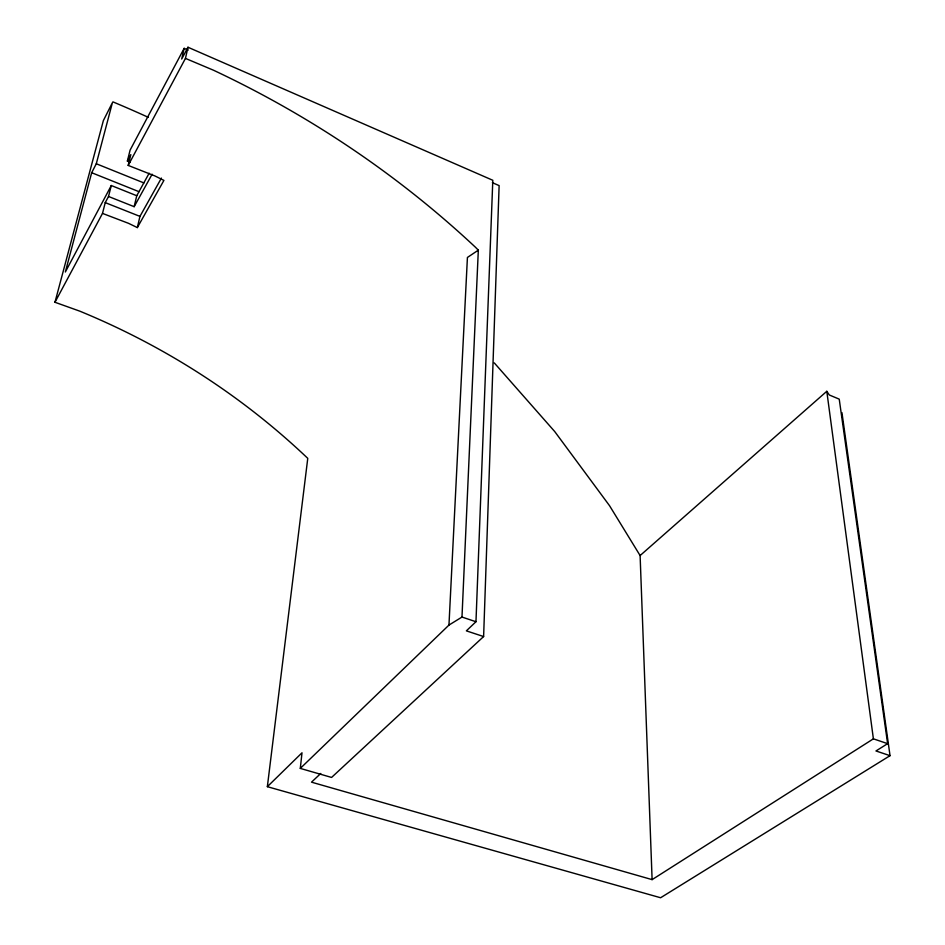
<?xml version="1.0" encoding="UTF-8"?>
<svg xmlns="http://www.w3.org/2000/svg" width="945" height="945" viewBox="0 0 945 945"><rect width="100%" height="100%" fill="white"/><g stroke="black" fill="none" stroke-linecap="round" stroke-linejoin="round"><path stroke-width="1.42" d="M841.948 412.658L890.036 755.669L660.602 897.75L267.352 786.689L302.01 752.799L300.297 768.403L331.577 777.44L483.616 636.552L499.125 185.61L492.369 182.668M483.616 636.552L466.357 630.858L475.973 621.727L492.806 180.282L187.984 47.25L181.7 59.039L184.157 48.337L188.209 50.109M300.297 768.403L448.958 625.082L461.987 617.061L478.324 250.153L475.5 247.295A929.974 833.195 19.8 0 0 213.582 70.261L185.456 58.401L187.984 47.25M448.958 625.082L467.421 257.453L478.324 250.153M267.352 786.689L307.763 458.349A758.233 714.243 -10.9 0 0 79.746 311.141L54.964 302.27L103.371 120.582L112.408 102.686L96.295 163.757L91.677 172.722L65.347 272.006L111.286 185.527L136.753 195.733L134.155 206.683L108.521 196.477L111.286 185.527M54.964 302.27L102.509 213.405L128.532 223.327L137.344 227.591L139.943 216.381L161.418 178.085M137.344 227.591L163.922 180.4L154.874 175.924L128.189 165.422L130.835 154.602L127.386 161.099L129.997 162.162M127.386 161.099L130.091 150.125L184.157 48.337M102.509 213.405L105.238 202.632L108.521 196.477M128.189 165.422L185.456 58.401M136.753 195.733L149.145 173.23M134.155 206.683L152.121 174.223M320.757 773.471L311.507 782.165L652.109 879.63L873.393 738.836L887.627 743.656L839.231 399.144L829.297 394.986L826.792 391.301L640.108 555.554L652.109 879.63M887.627 743.656L875.968 750.968L890.036 755.669M461.987 617.061L475.973 621.727M105.238 202.632L139.943 216.381M91.677 172.722L139.08 191.717M96.295 163.757L143.923 182.94M494.282 362.904L554.715 431.546L609.537 505.693L640.108 555.554M826.792 391.301L873.393 738.836M112.857 101.847A1303.616 1180.27 -29.8 0 1 148.306 117.334"/></g></svg>
